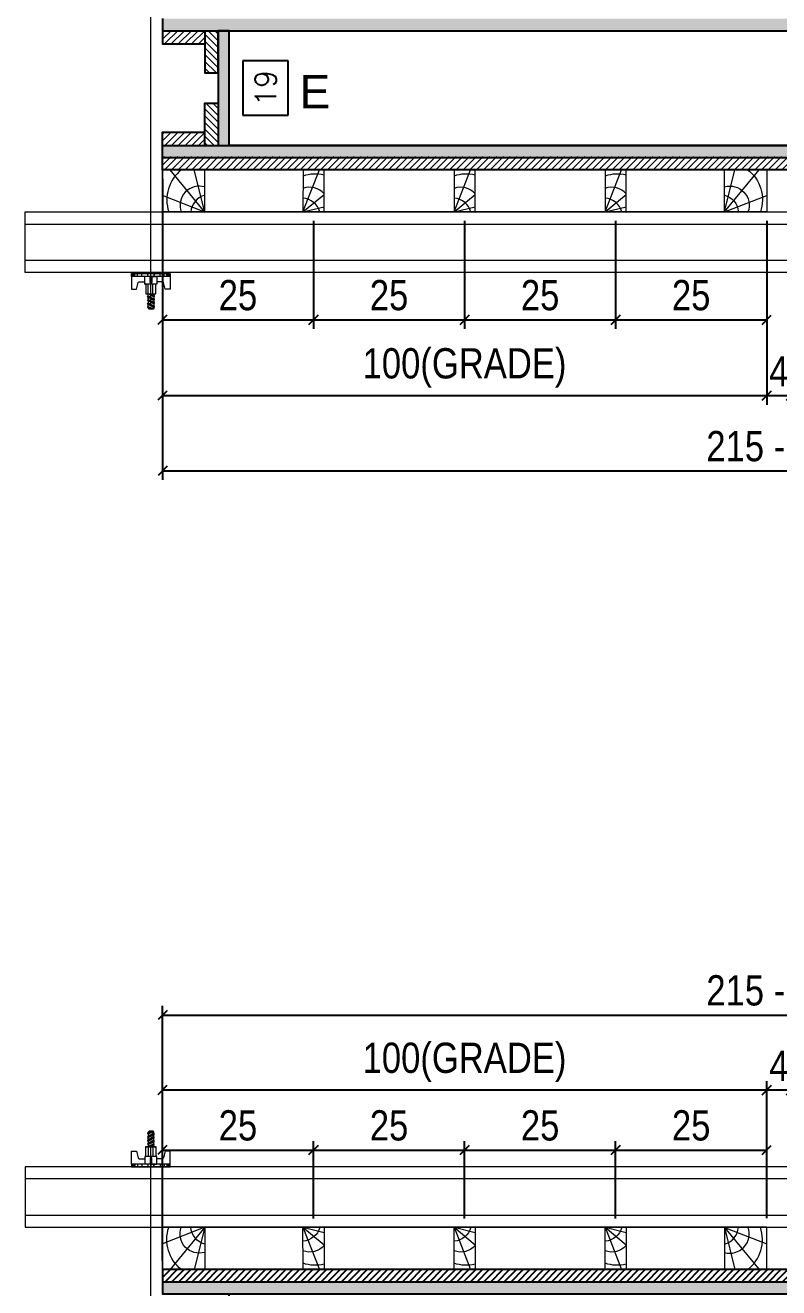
# Model space of a CAD drawing. Extents: x 14400 to 24104, y -21631 to 6985.
# Drawn here: x 21661.1 to 21910.5, y 1346.7 to 1764.5 of the extents above; entities that cross this region are included whole.
import ezdxf
from ezdxf.enums import TextEntityAlignment as Align

# ---------------------------------------------------------------- set-up
doc = ezdxf.new("R2010")
doc.units = 0
for name, color, linetype in [('CHAPA', 1, 'Continuous'), ('COTA', 241, 'Continuous'), ('MTH-PILAR-SEGUE', 5, 'Continuous'), ('SARRAFO', 251, 'Continuous'), ('TEXTO_GERAL', 7, 'Continuous')]:
    doc.layers.add(name, color=color, linetype=linetype)
for name, color, linetype, lineweight in [('Hachura', 251, 'Continuous', 9), ('Madeira', 126, 'Continuous', 18), ('Perfil Metálico', 224, 'Continuous', 18)]:
    doc.layers.add(name, color=color, linetype=linetype, lineweight=lineweight)
doc.styles.add('ARIAL', font='arial.ttf')
doc.styles.add('COTA TECNICA 2X', font='techl___.ttf', dxfattribs={"height": 10})
doc.styles.add('ROMANS', font='romans.shx')
doc.dimstyles.new('SECAO PILAR', dxfattribs={"dimtxt": 10, "dimasz": 3, "dimexe": 3, "dimexo": 3, "dimgap": 3, "dimtad": 1, "dimdec": 1, "dimlfac": 0.5, "dimzin": 12, "dimdsep": 46, "dimtxsty": 'COTA TECNICA 2X', "dimblk1": 'OBLIQUE', "dimblk2": 'OBLIQUE', "dimsah": 1, "dimcen": 0.9, "dimclrd": 256, "dimclre": 256, "dimclrt": 256, "dimadec": 1, "dimazin": 3, "dimtfac": 1, "dimtdec": 1, "dimtmove": 0, "dimatfit": 3, "dimfxl": 1, "dimtolj": 1, "dimtzin": 12, "dimarcsym": 0})
doc.dimstyles.new('SECÇÃO 2', dxfattribs={"dimtxt": 7, "dimasz": 6, "dimexe": 0.18, "dimexo": 2, "dimgap": -4, "dimtad": 3, "dimdec": 1, "dimlfac": 0.5, "dimzin": 12, "dimdsep": 46, "dimtxsty": 'ROMANS', "dimblk": 'ARCHTICK', "dimcen": 0.09, "dimse1": 1, "dimse2": 1, "dimsd1": 1, "dimsd2": 1, "dimclrd": 180, "dimclre": 5, "dimclrt": 1, "dimadec": 0, "dimazin": 3, "dimtfac": 1, "dimtdec": 1, "dimtofl": 0, "dimtmove": 0, "dimatfit": 3, "dimldrblk": 'ARCHTICK', "dimfxl": 1, "dimtolj": 1, "dimtzin": 0, "dimarcsym": 0})
pattern_1 = [(225, (12582.5476, -21166.7486), (1.12253202, -1.12253202), [])]
pattern_2 = [(315, (44616.3076, -7740.2923), (1.12253202, 1.12253202), [])]

# ---------------------------------------------------------------- blocks, each defined once
blk = doc.blocks.new('*D1154')
at = {"layer": 'COTA', "color": 180, "lineweight": -2, "transparency": 16777216}
for p, q in [((21945.67, 1743.66), (21919.33, 1743.66)), ((21919.33, 1743.66), (21919.33, 1728.66)), ((21945.67, 1728.66), (21945.67, 1743.66)), ((21919.33, 1728.66), (21945.67, 1728.66))]:
    blk.add_line(p, q, dxfattribs=at)
at = {"layer": 'Defpoints', "color": 0, "transparency": 16777216}
for p in [(21728.5, 1724.66), (22136.5, 1724.66), (22136.5, 1724.66)]:
    blk.add_point(p, dxfattribs=at)
at = {"layer": 'COTA', "color": 1, "transparency": 16777216, "insert": (21932.5, 1736.16), "char_height": 7, "attachment_point": 5, "style": 'ROMANS'}
blk.add_mtext('\\A1;204', dxfattribs=at)
blk = doc.blocks.new('_ArchTick')
at = {"color": 0, "linetype": 'ByBlock', "const_width": 0.15}
blk.add_lwpolyline([(-0.5, -0.5), (0.5, 0.5)], dxfattribs=at)
blk = doc.blocks.new('*D1157')
at = {"layer": 'COTA', "color": 180, "lineweight": -2, "transparency": 16777216}
for p, q in [((21748.12, 1752.66), (21733.12, 1752.66)), ((21733.12, 1752.66), (21733.12, 1734.66)), ((21748.12, 1734.66), (21748.12, 1752.66)), ((21733.12, 1734.66), (21748.12, 1734.66))]:
    blk.add_line(p, q, dxfattribs=at)
at = {"layer": 'Defpoints', "color": 0, "transparency": 16777216}
for p in [(21728.5, 1762.66), (21728.5, 1724.66), (21752.12, 1724.66)]:
    blk.add_point(p, dxfattribs=at)
at = {"layer": 'COTA', "color": 1, "transparency": 16777216, "insert": (21740.62, 1743.66), "char_height": 7, "attachment_point": 5, "rotation": 90, "style": 'ROMANS'}
blk.add_mtext('\\A1;19', dxfattribs=at)
blk = doc.blocks.new('_Oblique')
at = {"color": 0, "linetype": 'ByBlock', "lineweight": -2}
blk.add_line((-0.5, -0.5), (0.5, 0.5), dxfattribs=at)
blk = doc.blocks.new('*D2405')
at = {"layer": 'COTA', "lineweight": -2, "transparency": 16777216}
for p, q in [((21706.5, 1713.66), (21706.5, 1614)), ((22136.5, 1713.66), (22136.5, 1614)), ((21706.5, 1617), (22136.5, 1617))]:
    blk.add_line(p, q, dxfattribs=at)
at = {"layer": 'Defpoints', "color": 0, "transparency": 16777216}
for p in [(21706.5, 1716.66), (22136.5, 1716.66), (22136.5, 1617)]:
    blk.add_point(p, dxfattribs=at)
at = {"layer": 'COTA', "lineweight": -2, "transparency": 16777216, "xscale": 3, "yscale": 3, "zscale": 3, "rotation": 180}
blk.add_blockref('_Oblique', (21706.5, 1617), dxfattribs=at)
at = {"layer": 'COTA', "lineweight": -2, "transparency": 16777216, "xscale": 3, "yscale": 3, "zscale": 3}
blk.add_blockref('_Oblique', (22136.5, 1617), dxfattribs=at)
at = {"layer": 'COTA', "transparency": 16777216, "insert": (21921.5, 1625.11), "char_height": 10, "attachment_point": 5, "style": 'COTA TECNICA 2X'}
blk.add_mtext('\\A1;215 - PAINEL', dxfattribs=at)
blk = doc.blocks.new('PONTALETE')
at = {"layer": 'Madeira'}
for q in [(2.71, 7), (7, 5.76), (7, 1.74)]:
    blk.add_line((0, 0), q, dxfattribs=at)
blk.add_lwpolyline([(0, 0), (7, 0), (7, 7), (0, 7)], close=True, dxfattribs=at)
for centre, radius, start, end in [((2.04, 0.06), 6.23, 37.2818, 109.0913), ((1.09, 0.9), 3.19, 343.603, 109.9847), ((-0.21, -0.78), 3.09, 14.6322, 86.0383)]:
    blk.add_arc(centre, radius, start, end, dxfattribs=at)
blk = doc.blocks.new('MEIO PONTALETE')
at = {"layer": 'Madeira'}
for q in [(2.71, 7), (3.5, 2.88), (3.5, 0.87)]:
    blk.add_line((0, 0), q, dxfattribs=at)
blk.add_lwpolyline([(0, 0), (3.5, 0), (3.5, 7), (0, 7)], close=True, dxfattribs=at)
for centre, radius, start, end in [((2.04, 0.06), 6.23, 76.4499, 109.0913), ((1.09, 0.9), 3.19, 40.9063, 109.9847), ((-0.21, -0.78), 3.09, 14.6322, 86.0383)]:
    blk.add_arc(centre, radius, start, end, dxfattribs=at)
blk = doc.blocks.new('*D2386')
at = {"layer": 'COTA', "lineweight": -2, "transparency": 16777216}
for p, q in [((21706.45, 1699.69), (21706.45, 1663.97)), ((21756.47, 1699.69), (21756.47, 1663.97)), ((21706.45, 1666.97), (21756.47, 1666.97))]:
    blk.add_line(p, q, dxfattribs=at)
at = {"layer": 'Defpoints', "color": 0, "transparency": 16777216}
for p in [(21706.45, 1702.69), (21756.47, 1702.69), (21756.47, 1666.97)]:
    blk.add_point(p, dxfattribs=at)
at = {"layer": 'COTA', "lineweight": -2, "transparency": 16777216, "xscale": 3, "yscale": 3, "zscale": 3, "rotation": 180}
blk.add_blockref('_Oblique', (21706.45, 1666.97), dxfattribs=at)
at = {"layer": 'COTA', "lineweight": -2, "transparency": 16777216, "xscale": 3, "yscale": 3, "zscale": 3}
blk.add_blockref('_Oblique', (21756.47, 1666.97), dxfattribs=at)
at = {"layer": 'COTA', "transparency": 16777216, "insert": (21731.46, 1675.08), "char_height": 10, "attachment_point": 5, "style": 'COTA TECNICA 2X'}
blk.add_mtext('\\A1;25', dxfattribs=at)
blk = doc.blocks.new('*D2387')
at = {"layer": 'COTA', "lineweight": -2, "transparency": 16777216}
for p, q in [((21756.47, 1699.69), (21756.47, 1663.97)), ((21806.47, 1699.69), (21806.47, 1663.97)), ((21756.47, 1666.97), (21806.47, 1666.97))]:
    blk.add_line(p, q, dxfattribs=at)
at = {"layer": 'Defpoints', "color": 0, "transparency": 16777216}
for p in [(21756.47, 1702.69), (21806.47, 1702.69), (21806.47, 1666.97)]:
    blk.add_point(p, dxfattribs=at)
at = {"layer": 'COTA', "lineweight": -2, "transparency": 16777216, "xscale": 3, "yscale": 3, "zscale": 3, "rotation": 180}
blk.add_blockref('_Oblique', (21756.47, 1666.97), dxfattribs=at)
at = {"layer": 'COTA', "lineweight": -2, "transparency": 16777216, "xscale": 3, "yscale": 3, "zscale": 3}
blk.add_blockref('_Oblique', (21806.47, 1666.97), dxfattribs=at)
at = {"layer": 'COTA', "transparency": 16777216, "insert": (21781.47, 1675.08), "char_height": 10, "attachment_point": 5, "style": 'COTA TECNICA 2X'}
blk.add_mtext('\\A1;25', dxfattribs=at)
blk = doc.blocks.new('*D2388')
at = {"layer": 'COTA', "lineweight": -2, "transparency": 16777216}
for p, q in [((21806.47, 1699.69), (21806.47, 1663.97)), ((21856.47, 1699.69), (21856.47, 1663.97)), ((21806.47, 1666.97), (21856.47, 1666.97))]:
    blk.add_line(p, q, dxfattribs=at)
at = {"layer": 'Defpoints', "color": 0, "transparency": 16777216}
for p in [(21806.47, 1702.69), (21856.47, 1702.69), (21856.47, 1666.97)]:
    blk.add_point(p, dxfattribs=at)
at = {"layer": 'COTA', "lineweight": -2, "transparency": 16777216, "xscale": 3, "yscale": 3, "zscale": 3, "rotation": 180}
blk.add_blockref('_Oblique', (21806.47, 1666.97), dxfattribs=at)
at = {"layer": 'COTA', "lineweight": -2, "transparency": 16777216, "xscale": 3, "yscale": 3, "zscale": 3}
blk.add_blockref('_Oblique', (21856.47, 1666.97), dxfattribs=at)
at = {"layer": 'COTA', "transparency": 16777216, "insert": (21831.47, 1675.08), "char_height": 10, "attachment_point": 5, "style": 'COTA TECNICA 2X'}
blk.add_mtext('\\A1;25', dxfattribs=at)
blk = doc.blocks.new('*D2389')
at = {"layer": 'COTA', "lineweight": -2, "transparency": 16777216}
for p, q in [((21706.45, 1699.69), (21706.45, 1638.86)), ((21906.46, 1699.68), (21906.46, 1638.86)), ((21906.46, 1641.86), (21706.45, 1641.86))]:
    blk.add_line(p, q, dxfattribs=at)
at = {"layer": 'Defpoints', "color": 0, "transparency": 16777216}
for p in [(21706.45, 1702.69), (21906.46, 1702.68), (21706.45, 1641.86)]:
    blk.add_point(p, dxfattribs=at)
at = {"layer": 'COTA', "lineweight": -2, "transparency": 16777216, "xscale": 3, "yscale": 3, "zscale": 3, "rotation": 180}
blk.add_blockref('_Oblique', (21706.45, 1641.86), dxfattribs=at)
at = {"layer": 'COTA', "lineweight": -2, "transparency": 16777216, "xscale": 3, "yscale": 3, "zscale": 3}
blk.add_blockref('_Oblique', (21906.46, 1641.86), dxfattribs=at)
at = {"layer": 'COTA', "transparency": 16777216, "insert": (21806.45, 1651.08), "char_height": 10, "attachment_point": 5, "style": 'COTA TECNICA 2X'}
blk.add_mtext('\\A1;100(GRADE)', dxfattribs=at)
blk = doc.blocks.new('*D2390')
at = {"layer": 'COTA', "lineweight": -2, "transparency": 16777216}
for p, q in [((21856.47, 1699.69), (21856.47, 1663.97)), ((21906.46, 1699.64), (21906.46, 1663.97)), ((21856.47, 1666.97), (21906.46, 1666.97))]:
    blk.add_line(p, q, dxfattribs=at)
at = {"layer": 'Defpoints', "color": 0, "transparency": 16777216}
for p in [(21856.47, 1702.69), (21906.46, 1702.64), (21906.46, 1666.97)]:
    blk.add_point(p, dxfattribs=at)
at = {"layer": 'COTA', "lineweight": -2, "transparency": 16777216, "xscale": 3, "yscale": 3, "zscale": 3, "rotation": 180}
blk.add_blockref('_Oblique', (21856.47, 1666.97), dxfattribs=at)
at = {"layer": 'COTA', "lineweight": -2, "transparency": 16777216, "xscale": 3, "yscale": 3, "zscale": 3}
blk.add_blockref('_Oblique', (21906.46, 1666.97), dxfattribs=at)
at = {"layer": 'COTA', "transparency": 16777216, "insert": (21881.47, 1675.08), "char_height": 10, "attachment_point": 5, "style": 'COTA TECNICA 2X'}
blk.add_mtext('\\A1;25', dxfattribs=at)
blk = doc.blocks.new('*D2406')
at = {"layer": 'COTA', "lineweight": -2, "transparency": 16777216}
for p, q in [((21906.48, 1699.66), (21906.48, 1638.86)), ((21914.49, 1699.66), (21914.49, 1638.86)), ((21914.49, 1641.86), (21906.48, 1641.86))]:
    blk.add_line(p, q, dxfattribs=at)
at = {"layer": 'Defpoints', "color": 0, "transparency": 16777216}
for p in [(21906.48, 1702.66), (21914.49, 1702.66), (21906.48, 1641.86)]:
    blk.add_point(p, dxfattribs=at)
at = {"layer": 'COTA', "lineweight": -2, "transparency": 16777216, "xscale": 3, "yscale": 3, "zscale": 3, "rotation": 180}
blk.add_blockref('_Oblique', (21906.48, 1641.86), dxfattribs=at)
at = {"layer": 'COTA', "lineweight": -2, "transparency": 16777216, "xscale": 3, "yscale": 3, "zscale": 3}
blk.add_blockref('_Oblique', (21914.49, 1641.86), dxfattribs=at)
at = {"layer": 'COTA', "transparency": 16777216, "insert": (21910.48, 1649.94), "char_height": 10, "attachment_point": 5, "style": 'COTA TECNICA 2X'}
blk.add_mtext('\\A1;4', dxfattribs=at)
blk = doc.blocks.new('*D2454')
at = {"layer": 'COTA', "lineweight": -2, "transparency": 16777216}
for p, q in [((21706.5, 1355.66), (21706.5, 1439.9)), ((22136.5, 1355.66), (22136.5, 1439.9)), ((21706.5, 1436.9), (22136.5, 1436.9))]:
    blk.add_line(p, q, dxfattribs=at)
at = {"layer": 'Defpoints', "color": 0, "transparency": 16777216}
for p in [(22136.5, 1436.9), (21706.5, 1352.66), (22136.5, 1352.66)]:
    blk.add_point(p, dxfattribs=at)
at = {"layer": 'COTA', "lineweight": -2, "transparency": 16777216, "xscale": 3, "yscale": 3, "zscale": 3, "rotation": 180}
blk.add_blockref('_Oblique', (21706.5, 1436.9), dxfattribs=at)
at = {"layer": 'COTA', "lineweight": -2, "transparency": 16777216, "xscale": 3, "yscale": 3, "zscale": 3}
blk.add_blockref('_Oblique', (22136.5, 1436.9), dxfattribs=at)
at = {"layer": 'COTA', "transparency": 16777216, "insert": (21921.5, 1445.01), "char_height": 10, "attachment_point": 5, "style": 'COTA TECNICA 2X'}
blk.add_mtext('\\A1;215 - PAINEL', dxfattribs=at)
blk = doc.blocks.new('*D2455')
at = {"layer": 'COTA', "lineweight": -2, "transparency": 16777216}
for p, q in [((21706.45, 1369.63), (21706.45, 1395.22)), ((21706.45, 1392.22), (21756.47, 1392.22)), ((21756.47, 1369.63), (21756.47, 1395.22))]:
    blk.add_line(p, q, dxfattribs=at)
at = {"layer": 'Defpoints', "color": 0, "transparency": 16777216}
for p in [(21756.47, 1392.22), (21706.45, 1366.63), (21756.47, 1366.63)]:
    blk.add_point(p, dxfattribs=at)
at = {"layer": 'COTA', "lineweight": -2, "transparency": 16777216, "xscale": 3, "yscale": 3, "zscale": 3, "rotation": 180}
blk.add_blockref('_Oblique', (21706.45, 1392.22), dxfattribs=at)
at = {"layer": 'COTA', "lineweight": -2, "transparency": 16777216, "xscale": 3, "yscale": 3, "zscale": 3}
blk.add_blockref('_Oblique', (21756.47, 1392.22), dxfattribs=at)
at = {"layer": 'COTA', "transparency": 16777216, "insert": (21731.46, 1400.33), "char_height": 10, "attachment_point": 5, "style": 'COTA TECNICA 2X'}
blk.add_mtext('\\A1;25', dxfattribs=at)
blk = doc.blocks.new('*D2456')
at = {"layer": 'COTA', "lineweight": -2, "transparency": 16777216}
for p, q in [((21756.47, 1369.63), (21756.47, 1395.22)), ((21756.47, 1392.22), (21806.47, 1392.22)), ((21806.47, 1369.63), (21806.47, 1395.22))]:
    blk.add_line(p, q, dxfattribs=at)
at = {"layer": 'Defpoints', "color": 0, "transparency": 16777216}
for p in [(21806.47, 1392.22), (21756.47, 1366.63), (21806.47, 1366.63)]:
    blk.add_point(p, dxfattribs=at)
at = {"layer": 'COTA', "lineweight": -2, "transparency": 16777216, "xscale": 3, "yscale": 3, "zscale": 3, "rotation": 180}
blk.add_blockref('_Oblique', (21756.47, 1392.22), dxfattribs=at)
at = {"layer": 'COTA', "lineweight": -2, "transparency": 16777216, "xscale": 3, "yscale": 3, "zscale": 3}
blk.add_blockref('_Oblique', (21806.47, 1392.22), dxfattribs=at)
at = {"layer": 'COTA', "transparency": 16777216, "insert": (21781.47, 1400.33), "char_height": 10, "attachment_point": 5, "style": 'COTA TECNICA 2X'}
blk.add_mtext('\\A1;25', dxfattribs=at)
blk = doc.blocks.new('*D2457')
at = {"layer": 'COTA', "lineweight": -2, "transparency": 16777216}
for p, q in [((21806.47, 1369.63), (21806.47, 1395.22)), ((21806.47, 1392.22), (21856.47, 1392.22)), ((21856.47, 1369.63), (21856.47, 1395.22))]:
    blk.add_line(p, q, dxfattribs=at)
at = {"layer": 'Defpoints', "color": 0, "transparency": 16777216}
for p in [(21856.47, 1392.22), (21806.47, 1366.63), (21856.47, 1366.63)]:
    blk.add_point(p, dxfattribs=at)
at = {"layer": 'COTA', "lineweight": -2, "transparency": 16777216, "xscale": 3, "yscale": 3, "zscale": 3, "rotation": 180}
blk.add_blockref('_Oblique', (21806.47, 1392.22), dxfattribs=at)
at = {"layer": 'COTA', "lineweight": -2, "transparency": 16777216, "xscale": 3, "yscale": 3, "zscale": 3}
blk.add_blockref('_Oblique', (21856.47, 1392.22), dxfattribs=at)
at = {"layer": 'COTA', "transparency": 16777216, "insert": (21831.47, 1400.33), "char_height": 10, "attachment_point": 5, "style": 'COTA TECNICA 2X'}
blk.add_mtext('\\A1;25', dxfattribs=at)
blk = doc.blocks.new('*D2458')
at = {"layer": 'COTA', "lineweight": -2, "transparency": 16777216}
for p, q in [((21706.45, 1369.63), (21706.45, 1415.04)), ((21906.46, 1369.64), (21906.46, 1415.04)), ((21906.46, 1412.04), (21706.45, 1412.04))]:
    blk.add_line(p, q, dxfattribs=at)
at = {"layer": 'Defpoints', "color": 0, "transparency": 16777216}
for p in [(21706.45, 1412.04), (21706.45, 1366.63), (21906.46, 1366.64)]:
    blk.add_point(p, dxfattribs=at)
at = {"layer": 'COTA', "lineweight": -2, "transparency": 16777216, "xscale": 3, "yscale": 3, "zscale": 3, "rotation": 180}
blk.add_blockref('_Oblique', (21706.45, 1412.04), dxfattribs=at)
at = {"layer": 'COTA', "lineweight": -2, "transparency": 16777216, "xscale": 3, "yscale": 3, "zscale": 3}
blk.add_blockref('_Oblique', (21906.46, 1412.04), dxfattribs=at)
at = {"layer": 'COTA', "transparency": 16777216, "insert": (21806.45, 1421.26), "char_height": 10, "attachment_point": 5, "style": 'COTA TECNICA 2X'}
blk.add_mtext('\\A1;100(GRADE)', dxfattribs=at)
blk = doc.blocks.new('*D2459')
at = {"layer": 'COTA', "lineweight": -2, "transparency": 16777216}
for p, q in [((21856.47, 1369.63), (21856.47, 1395.22)), ((21856.47, 1392.22), (21906.46, 1392.22)), ((21906.46, 1369.68), (21906.46, 1395.22))]:
    blk.add_line(p, q, dxfattribs=at)
at = {"layer": 'Defpoints', "color": 0, "transparency": 16777216}
for p in [(21906.46, 1392.22), (21856.47, 1366.63), (21906.46, 1366.68)]:
    blk.add_point(p, dxfattribs=at)
at = {"layer": 'COTA', "lineweight": -2, "transparency": 16777216, "xscale": 3, "yscale": 3, "zscale": 3, "rotation": 180}
blk.add_blockref('_Oblique', (21856.47, 1392.22), dxfattribs=at)
at = {"layer": 'COTA', "lineweight": -2, "transparency": 16777216, "xscale": 3, "yscale": 3, "zscale": 3}
blk.add_blockref('_Oblique', (21906.46, 1392.22), dxfattribs=at)
at = {"layer": 'COTA', "transparency": 16777216, "insert": (21881.47, 1400.33), "char_height": 10, "attachment_point": 5, "style": 'COTA TECNICA 2X'}
blk.add_mtext('\\A1;25', dxfattribs=at)
blk = doc.blocks.new('*D2476')
at = {"layer": 'COTA', "lineweight": -2, "transparency": 16777216}
for p, q in [((21906.48, 1369.66), (21906.48, 1415.04)), ((21914.49, 1369.66), (21914.49, 1415.04)), ((21914.49, 1412.04), (21906.48, 1412.04))]:
    blk.add_line(p, q, dxfattribs=at)
at = {"layer": 'Defpoints', "color": 0, "transparency": 16777216}
for p in [(21906.48, 1412.04), (21906.48, 1366.66), (21914.49, 1366.66)]:
    blk.add_point(p, dxfattribs=at)
at = {"layer": 'COTA', "lineweight": -2, "transparency": 16777216, "xscale": 3, "yscale": 3, "zscale": 3, "rotation": 180}
blk.add_blockref('_Oblique', (21906.48, 1412.04), dxfattribs=at)
at = {"layer": 'COTA', "lineweight": -2, "transparency": 16777216, "xscale": 3, "yscale": 3, "zscale": 3}
blk.add_blockref('_Oblique', (21914.49, 1412.04), dxfattribs=at)
at = {"layer": 'COTA', "transparency": 16777216, "insert": (21910.48, 1420.11), "char_height": 10, "attachment_point": 5, "style": 'COTA TECNICA 2X'}
blk.add_mtext('\\A1;4', dxfattribs=at)
blk = doc.blocks.new('C')
at = {"layer": 'Hachura', "color": 0}
for p, q in [((0, 3.22), (0, -3.22)), ((0.45, 3.22), (0, 3.22)), ((0.46, 3.16), (0, 3.16)), ((0.46, 3.05), (0, 3.05)), ((0.46, 2.88), (0, 2.88)), ((0, 2.75), (0, -1.16)), ((0.46, 2.65), (0, 2.65)), ((0.46, 2.23), (0, 2.23)), ((0.45, -3.23), (0.45, 3.22)), ((0.45, 3.22), (2.58, 3.22)), ((2.58, 2.39), (1.47, 2.09)), ((2.58, 3.22), (2.58, 2.39)), ((0.46, 1.51), (0, 1.51)), ((0.39, 0.49), (0.17, 0.49)), ((1.74, 0.97), (0.45, 0.97)), ((1.45, 0.1), (0.45, 0.1)), ((1.35, 1.94), (1.35, 0.96)), ((1.74, -0.97), (1.74, 0.97)), ((1.74, 0.97), (1.74, 0.84)), ((1.74, 0.97), (1.74, 0.84)), ((1.74, 0.84), (3.35, 0.84)), ((3.35, 0.45), (1.74, 0.45)), ((3.32, 0.84), (3.32, -0.84)), ((3.35, 0.84), (3.35, -0.84)), ((3.68, 0.45), (3.35, 0.45)), ((3.84, -0.52), (3.35, 0.45)), ((3.35, 0.06), (3.67, -0.57)), ((3.68, 0.45), (4.16, -0.52)), ((3.72, 0.5), (4.25, -0.57)), ((4.37, -0.55), (3.83, 0.53)), ((4.15, 0.45), (3.93, 0.45)), ((4.42, -0.52), (3.93, 0.45)), ((4.15, 0.45), (4.26, 0.45)), ((4.26, 0.45), (4.74, -0.52)), ((4.3, 0.5), (4.83, -0.57)), ((4.95, -0.55), (4.41, 0.53)), ((4.51, 0.45), (4.84, 0.45)), ((5, -0.52), (4.51, 0.45)), ((4.84, 0.45), (5.32, -0.52)), ((4.88, 0.5), (5.41, -0.57)), ((5.53, -0.55), (4.99, 0.53)), ((5.58, -0.52), (5.09, 0.45)), ((5.42, 0.45), (5.09, 0.45)), ((5.58, -0.52), (5.09, 0.45)), ((5.42, 0.45), (5.74, -0.19)), ((5.46, 0.5), (5.74, -0.07)), ((5.74, 0.19), (5.57, 0.53)), ((5.74, 0.32), (5.68, 0.45)), ((5.68, 0.45), (5.74, 0.45)), ((5.74, 0.45), (5.9, 0.29)), ((5.74, 0.45), (5.74, -0.52)), ((5.9, -0.36), (5.9, 0.29)), ((0.45, 0), (0, 0)), ((0.46, -1.52), (0, -1.52)), ((0.08, -0.48), (0.29, -0.48)), ((0.29, -0.48), (0.4, -0.48)), ((0.45, 0), (0.45, -0.97)), ((0.45, -0.16), (1.45, -0.16)), ((0.45, -0.65), (0.45, -0.32)), ((0.45, -3.23), (0.45, -0.65)), ((0.45, -0.97), (1.74, -0.97)), ((1.35, -1.94), (1.35, -0.97)), ((3.35, -0.32), (1.74, -0.32)), ((3.35, -0.84), (1.74, -0.84)), ((3.35, -0.07), (3.58, -0.52)), ((3.35, -0.52), (3.58, -0.52)), ((3.84, -0.52), (4.16, -0.52)), ((4.42, -0.52), (4.74, -0.52)), ((4.63, -0.52), (4.74, -0.52)), ((5, -0.52), (5.32, -0.52)), ((5.58, -0.52), (5.74, -0.52)), ((5.74, -0.52), (5.9, -0.36)), ((5.74, -0.52), (5.74, -0.52)), ((0.46, -2.23), (0, -2.23)), ((0.46, -2.65), (0, -2.65)), ((0.46, -2.88), (0, -2.88)), ((0.46, -3.05), (0, -3.05)), ((0.46, -3.16), (0, -3.16)), ((0, -3.22), (2.57, -3.22)), ((2.58, -2.39), (1.47, -2.1)), ((2.58, -3.23), (2.58, -2.39))]:
    blk.add_line(p, q, dxfattribs=at)
for centre, radius, start, end in [((1.52, 1.94), 0.161, 104.7436, 180), ((1.44, -0.03), 0.129, 272.695, 87.305), ((3.81, 0.39), 0.143, 25.5688, 154.4312), ((4.39, 0.39), 0.143, 25.5688, 154.4312), ((4.97, 0.39), 0.143, 25.5688, 154.4312), ((5.55, 0.39), 0.143, 25.5688, 154.4312), ((0.17, -0.37), 0.174, 221.744, 317.8592), ((1.52, -1.94), 0.161, 180, 255.2564), ((3.71, -0.4), 0.174, 222.1408, 318.256), ((4.29, -0.4), 0.174, 222.1408, 318.256), ((4.87, -0.4), 0.174, 222.1408, 318.256), ((5.45, -0.4), 0.174, 222.1408, 318.256), ((5.61, -0.4), 0.174, 317.8592, 318.256)]:
    blk.add_arc(centre, radius, start, end, dxfattribs=at)

msp = doc.modelspace()

# ---------------------------------------------------------------- hatches: boundary and pattern name
at = {"layer": 'Hachura'}
h = msp.add_hatch(color=256, dxfattribs=at)
h.dxf.hatch_style = 1
h.paths.add_polyline_path([(22136.5, 1762.66), (22136.5, 1766.66), (21706.5, 1766.66), (21706.5, 1762.66)])
h = msp.add_hatch(dxfattribs=at)
h.set_pattern_fill('ANSI31', color=256, scale=0.5, angle=180, style=0)
h.set_pattern_definition(pattern_1)
h.paths.add_polyline_path([(21720.5, 1762.66), (21720.5, 1758.26), (21706.5, 1758.26), (21706.5, 1762.66)])
h = msp.add_hatch(dxfattribs=at)
h.set_pattern_fill('ANSI31', color=256, scale=0.5, angle=270, style=0)
h.set_pattern_definition(pattern_2)
h.paths.add_polyline_path([(21724.9, 1748.66), (21720.5, 1748.66), (21720.5, 1762.66), (21724.9, 1762.66)])
h = msp.add_hatch(color=256, dxfattribs=at)
h.dxf.hatch_style = 1
h.paths.add_polyline_path([(21724.9, 1724.66), (21728.5, 1724.66), (21728.5, 1762.66), (21724.9, 1762.66)])
h = msp.add_hatch(dxfattribs=at)
h.set_pattern_fill('ANSI31', color=256, scale=0.5, angle=270, style=0)
h.set_pattern_definition(pattern_2)
h.paths.add_polyline_path([(21724.9, 1738.66), (21720.5, 1738.66), (21720.5, 1724.66), (21724.9, 1724.66)])
h = msp.add_hatch(dxfattribs=at)
h.set_pattern_fill('ANSI31', color=256, scale=0.5, angle=180, style=0)
h.set_pattern_definition(pattern_1)
h.paths.add_polyline_path([(21720.5, 1724.66), (21720.5, 1729.06), (21706.5, 1729.06), (21706.5, 1724.66)])
h = msp.add_hatch(color=256, dxfattribs=at)
h.dxf.hatch_style = 1
h.paths.add_polyline_path([(21706.5, 1724.66), (21706.5, 1720.66), (22136.5, 1720.66), (22136.5, 1724.66)])
h = msp.add_hatch(dxfattribs=at)
h.set_pattern_fill('ANSI31', color=256, scale=0.5, angle=180, style=0)
h.set_pattern_definition([(225, (12610.5476, -21157.9486), (1.12253202, -1.12253202), [])])
h.paths.add_polyline_path([(22136.5, 1716.66), (22136.5, 1721.06), (21706.5, 1721.06), (21706.5, 1716.66)])
h = msp.add_hatch(color=256, dxfattribs=at)
h.dxf.hatch_style = 1
h.paths.add_polyline_path([(22136.5, 1344.66), (22136.5, 1348.66), (21706.5, 1348.66), (21706.5, 1344.66)])
at = {"layer": 'SARRAFO'}
h = msp.add_hatch(dxfattribs=at)
h.set_pattern_fill('ANSI31', color=256, scale=0.5, angle=180, style=0)
h.set_pattern_definition([(225, (12610.5476, -20740.3486), (1.12253202, -1.12253202), [])])
h.paths.add_polyline_path([(22136.5, 1352.66), (22136.5, 1348.66), (21706.5, 1348.66), (21706.5, 1352.66)])

# ---------------------------------------------------------------- linework, layer by layer
at = {"layer": 'CHAPA'}
for points in [[(21706.5, 1766.66), (21706.5, 1762.66), (22136.5, 1762.66), (22136.5, 1766.66)], [(21706.5, 1720.66), (21706.5, 1724.66), (22136.5, 1724.66), (22136.5, 1720.66)], [(21706.5, 1348.66), (21706.5, 1344.66), (22136.5, 1344.66), (22136.5, 1348.66)]]:
    msp.add_lwpolyline(points, dxfattribs=at)
msp.add_lwpolyline([(21724.9, 1724.66), (21728.5, 1724.66), (21728.5, 1762.66), (21724.9, 1762.66)], close=True, dxfattribs=at)
at = {"layer": 'Hachura'}
for p, q in [((21702.63, 1671.46), (21702.64, 1811.79)), ((21702.63, 1253.46), (21702.64, 1393.79))]:
    msp.add_line(p, q, dxfattribs=at)
at = {"layer": 'Madeira'}
for points in [[(21706.48, 1702.66), (21706.5, 1716.66), (21906.49, 1716.66), (21906.48, 1702.66)], [(21706.48, 1366.66), (21706.5, 1352.66), (21906.49, 1352.66), (21906.48, 1366.66)]]:
    msp.add_lwpolyline(points, close=True, dxfattribs=at)
at = {"layer": 'MTH-PILAR-SEGUE', "linetype": 'Continuous'}
msp.add_lwpolyline([(22136.5, 1344.66), (22136.5, 1724.66), (21728.5, 1724.66), (21728.5, 1762.66), (22136.5, 1762.66), (22136.5, 2142.66), (21728.5, 2142.66), (21728.5, 2180.66), (22618.5, 2180.66), (22618.5, 2142.66), (22174.5, 2142.66), (22174.5, 1762.66), (22582.5, 1762.66), (22582.5, 1724.66), (22174.5, 1724.66), (22174.5, 1344.66), (22582.5, 1344.66), (22582.5, 1306.66), (21728.5, 1306.66), (21728.5, 1344.66), (22136.5, 1344.66)], dxfattribs=at)
at = {"layer": 'Perfil Metálico'}
for points in [[(21661.06, 1682.66), (21661.06, 1702.66), (22128.5, 1702.66), (22128.5, 1682.66)], [(22128.5, 1698.66), (22128.5, 1686.66), (21661.06, 1686.66), (21661.06, 1698.66)], [(21661.06, 1386.66), (21661.06, 1366.66), (22128.5, 1366.66), (22128.5, 1386.66)], [(22128.5, 1370.66), (22128.5, 1382.66), (21661.06, 1382.66), (21661.06, 1370.66)]]:
    msp.add_lwpolyline(points, close=True, dxfattribs=at)
at = {"layer": 'SARRAFO'}
for points in [[(21706.5, 1762.66), (21706.5, 1758.26), (21720.5, 1758.26)], [(21720.5, 1762.66), (21720.5, 1748.66), (21724.9, 1748.66), (21724.9, 1762.66)], [(21720.5, 1724.66), (21720.5, 1738.66), (21724.9, 1738.66), (21724.9, 1724.66)], [(21706.5, 1724.66), (21706.5, 1729.06), (21720.5, 1729.06)]]:
    msp.add_lwpolyline(points, dxfattribs=at)
for points in [[(21706.5, 1720.66), (22136.5, 1720.66), (22136.5, 1716.66), (21706.5, 1716.66)], [(21706.5, 1348.66), (22136.5, 1348.66), (22136.5, 1352.66), (21706.5, 1352.66)]]:
    msp.add_lwpolyline(points, close=True, dxfattribs=at)

# ---------------------------------------------------------------- block references
at = {"layer": 'Hachura', "linetype": 'Continuous', "yscale": 2, "zscale": 2}
for p, xscale, rotation in [((21702.63, 1682.26), -2, 90), ((21702.63, 1386.66), 2, 90.00000000000001)]:
    msp.add_blockref('C', p, dxfattribs=dict(at, xscale=xscale, rotation=rotation))
at = {"layer": 'Madeira'}
for name, p, xscale, yscale, zscale, rotation in [('PONTALETE', (21720.48, 1702.65), 2, 2, 2, 89.93708930310329), ('MEIO PONTALETE', (21752.98, 1702.66), 1.999999997962732, 1.999999997962732, 1.999999997962732, 359.9370893031033), ('MEIO PONTALETE', (21802.98, 1702.66), 1.999999997962732, 1.999999997962732, 1.999999997962732, 359.9370893031033), ('MEIO PONTALETE', (21852.98, 1702.66), 1.999999997962732, 1.999999997962732, 1.999999997962732, 359.9370893031033), ('PONTALETE', (21892.48, 1702.67), -2, 2, 2, 269.9370893031033), ('PONTALETE', (21720.48, 1366.67), -2, 2, 2, 90.0629106968967), ('MEIO PONTALETE', (21752.98, 1366.66), -1.999999997962732, 1.999999997962732, 1.999999997962732, 180.0629106968967), ('MEIO PONTALETE', (21802.98, 1366.66), -1.999999997962732, 1.999999997962732, 1.999999997962732, 180.0629106968967), ('MEIO PONTALETE', (21852.98, 1366.66), -1.999999997962732, 1.999999997962732, 1.999999997962732, 180.0629106968967), ('PONTALETE', (21892.48, 1366.65), 2, 2, 2, 270.0629106968967)]:
    msp.add_blockref(name, p, dxfattribs=dict(at, xscale=xscale, yscale=yscale, zscale=zscale, rotation=rotation))

# ---------------------------------------------------------------- texts
at = {"layer": 'TEXTO_GERAL', "style": 'ARIAL'}
msp.add_text('E', height=11, dxfattribs=at).set_placement((21756.94, 1742.5), align=Align.MIDDLE_CENTER)

# ---------------------------------------------------------------- dimensions: what is measured, and where the dimension line sits
at = {"layer": 'COTA'}
dim = msp.add_linear_dim(base=(21752.12, 1724.66), p1=(21728.5, 1762.66), p2=(21728.5, 1724.66), angle=90, dimstyle='SECÇÃO 2', dxfattribs=at)
dim.commit()
dim.dimension.update_dxf_attribs({"geometry": '*D1157', "text_midpoint": (21752.12, 1743.66), "dimtype": 160})
for base, p1, p2, dimstyle, picture, middle in [((22136.5, 1724.66), (21728.5, 1724.66), (22136.5, 1724.66), 'SECÇÃO 2', '*D1154', (21932.5, 1724.66)), ((21906.48, 1641.86), (21914.49, 1702.66), (21906.48, 1702.66), 'SECAO PILAR', '*D2406', (21910.48, 1641.86)), ((21906.48, 1412.04), (21914.49, 1366.66), (21906.48, 1366.66), 'SECAO PILAR', '*D2476', (21910.48, 1412.04))]:
    dim = msp.add_linear_dim(base=base, p1=p1, p2=p2, dimstyle=dimstyle, dxfattribs=at)
    dim.commit()
    dim.dimension.update_dxf_attribs({"geometry": picture, "text_midpoint": middle, "dimtype": 160})
for base, p1, p2, text, picture, middle in [((22136.5, 1617), (21706.5, 1716.66), (22136.5, 1716.66), '<> - PAINEL', '*D2405', (21921.5, 1625.11)), ((21706.45, 1641.86), (21906.46, 1702.68), (21706.45, 1702.69), '<>(GRADE)', '*D2389', (21806.45, 1651.08)), ((22136.5, 1436.9), (21706.5, 1352.66), (22136.5, 1352.66), '<> - PAINEL', '*D2454', (21921.5, 1445.01)), ((21706.45, 1412.04), (21906.46, 1366.64), (21706.45, 1366.63), '<>(GRADE)', '*D2458', (21806.45, 1421.26))]:
    dim = msp.add_linear_dim(base=base, p1=p1, p2=p2, text=text, dimstyle='SECAO PILAR', dxfattribs=at)
    dim.commit()
    dim.dimension.update_dxf_attribs({"geometry": picture, "text_midpoint": middle})
for base, p1, p2, picture, middle in [((21756.47, 1666.97), (21706.45, 1702.69), (21756.47, 1702.69), '*D2386', (21731.46, 1675.08)), ((21806.47, 1666.97), (21756.47, 1702.69), (21806.47, 1702.69), '*D2387', (21781.47, 1675.08)), ((21856.47, 1666.97), (21806.47, 1702.69), (21856.47, 1702.69), '*D2388', (21831.47, 1675.08)), ((21906.46, 1666.97), (21856.47, 1702.69), (21906.46, 1702.64), '*D2390', (21881.47, 1675.08)), ((21756.47, 1392.22), (21706.45, 1366.63), (21756.47, 1366.63), '*D2455', (21731.46, 1400.33)), ((21806.47, 1392.22), (21756.47, 1366.63), (21806.47, 1366.63), '*D2456', (21781.47, 1400.33)), ((21856.47, 1392.22), (21806.47, 1366.63), (21856.47, 1366.63), '*D2457', (21831.47, 1400.33)), ((21906.46, 1392.22), (21856.47, 1366.63), (21906.46, 1366.68), '*D2459', (21881.47, 1400.33))]:
    dim = msp.add_linear_dim(base=base, p1=p1, p2=p2, dimstyle='SECAO PILAR', dxfattribs=at)
    dim.commit()
    dim.dimension.update_dxf_attribs({"geometry": picture, "text_midpoint": middle})

doc.saveas('drawing.dxf')
